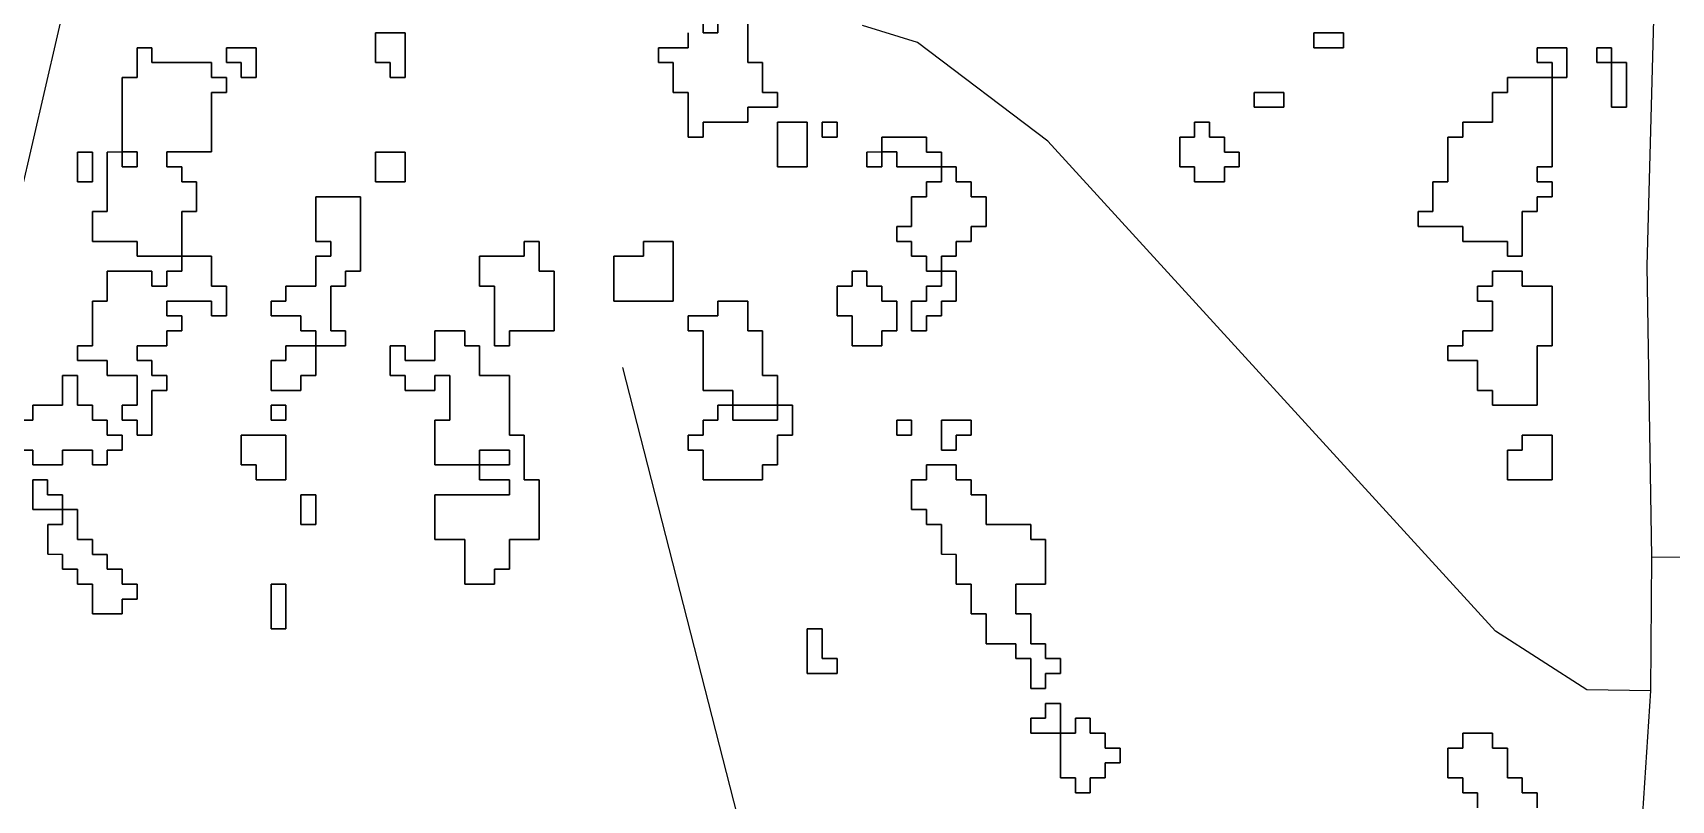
# Model space of a CAD drawing. Header units: metres. Extents: x 553506 to 563855, y 142925 to 150243.
# Drawn here: x 557246 to 557466, y 147877 to 147980 of the extents above; entities that cross this region are included whole.
import ezdxf

# ---------------------------------------------------------------- set-up
doc = ezdxf.new("R2010")
doc.units = ezdxf.units.M
doc.layers.add('C-FLOOD_ZONE_3', color=150, linetype='Continuous')
doc.layers.add('C-ROADS', color=33, linetype='Continuous')

msp = doc.modelspace()

# ---------------------------------------------------------------- linework, layer by layer
at = {"layer": 'C-FLOOD_ZONE_3'}
for points in [[(557334.0006, 147980.0006), (557334.0006, 147977.9994), (557332, 147977.999), (557330.001, 147977.999), (557330.001, 147976.001), (557332.0006, 147976.0006), (557332.001, 147972.001), (557334.0006, 147972.0006), (557334.001, 147970), (557334.001, 147966.001), (557335.999, 147966.001), (557335.9994, 147968.0006), (557341.999, 147968.001), (557341.9994, 147970.0006), (557344, 147970.001), (557345.999, 147970.001), (557345.999, 147970.001), (557345.999, 147971.999), (557343.9994, 147971.9994), (557343.999, 147975.999), (557341.9994, 147975.9994), (557341.999, 147981.999)], [(557341.999, 147981.999), (557341.9994, 147975.9994), (557343.999, 147975.999), (557343.9994, 147971.9994), (557345.999, 147971.999), (557345.999, 147970.001), (557344, 147970.001), (557341.9994, 147970.0006), (557341.999, 147968.001), (557335.9994, 147968.0006), (557335.999, 147966.001), (557334.001, 147966.001), (557334.001, 147966.001), (557334.001, 147970), (557334.0006, 147972.0006), (557332.001, 147972.001), (557332.0006, 147976.0006), (557330.001, 147976.001), (557330.001, 147977.999), (557332, 147977.999), (557334.0006, 147977.9994), (557334.0006, 147980.0006)], [(557338.001, 147981.999), (557338.0006, 147979.9994), (557335.9994, 147979.9994), (557335.999, 147981.999)], [(557335.999, 147981.999), (557335.9994, 147979.9994), (557338.0006, 147979.9994), (557338.001, 147981.999)], [(557244.001, 147924.001), (557246.0006, 147924.0006), (557246.001, 147922.001), (557249.999, 147922.001), (557249.9994, 147924.0006), (557252, 147924.001), (557254.0006, 147924.0006), (557254.0006, 147924.0006), (557254.001, 147922.001), (557255.999, 147922.001), (557255.9994, 147924.0006), (557257.999, 147924.001), (557257.999, 147925.999), (557255.9994, 147925.9994), (557255.999, 147927.999), (557253.9994, 147927.9994), (557253.999, 147929.999), (557251.9994, 147929.9994), (557251.999, 147933.999), (557250.001, 147933.999), (557250.001, 147932), (557250.0006, 147929.9994), (557246.001, 147929.999), (557246.0006, 147927.9994), (557244.001, 147927.999)], [(557244.001, 147927.999), (557246.0006, 147927.9994), (557246.001, 147929.999), (557250.0006, 147929.9994), (557250.001, 147932), (557250.001, 147933.999), (557251.999, 147933.999), (557251.9994, 147929.9994), (557253.999, 147929.999), (557253.9994, 147927.9994), (557255.999, 147927.999), (557255.9994, 147925.9994), (557257.999, 147925.999), (557257.999, 147924.001), (557255.9994, 147924.0006), (557255.999, 147922.001), (557254.001, 147922.001), (557254.0006, 147924.0006), (557252, 147924.001), (557249.9994, 147924.0006), (557249.999, 147922.001), (557246.001, 147922.001), (557246.0006, 147924.0006), (557246.0006, 147924.0006), (557244.001, 147924.001)], [(557447.9994, 147875.9994), (557447.999, 147877.999), (557445.9994, 147877.9994), (557445.999, 147879.999), (557443.9994, 147879.9994), (557443.999, 147882), (557443.999, 147883.999), (557441.9994, 147883.9994), (557441.999, 147885.999), (557438.001, 147885.999), (557438.0006, 147883.9994), (557436.001, 147883.999), (557436.001, 147880.001), (557438.0006, 147880.0006), (557438.001, 147878.001), (557440.0006, 147878.0006), (557440.001, 147876)], [(557440.001, 147876), (557440.0006, 147878.0006), (557438.001, 147878.001), (557438.0006, 147880.0006), (557438.0006, 147880.0006), (557436.001, 147880.001), (557436.001, 147883.999), (557438.0006, 147883.9994), (557438.001, 147885.999), (557441.999, 147885.999), (557441.9994, 147883.9994), (557443.999, 147883.999), (557443.999, 147882), (557443.9994, 147879.9994), (557445.999, 147879.999), (557445.9994, 147877.9994), (557447.999, 147877.999), (557447.9994, 147875.9994)]]:
    msp.add_lwpolyline(points, dxfattribs=at)
for points in [[(557295.999, 147974.001), (557295.999, 147979.999), (557292.001, 147979.999), (557292.001, 147976.001), (557294.0006, 147976.0006), (557294.001, 147974.001), (557295.999, 147974.001)], [(557292.001, 147979.999), (557295.999, 147979.999), (557295.999, 147974.001), (557294.001, 147974.001), (557294.0006, 147976.0006), (557292.001, 147976.001), (557292.001, 147979.999)], [(557418.001, 147978.001), (557421.999, 147978.001), (557421.999, 147979.999), (557418.001, 147979.999), (557418.001, 147978.001)], [(557418.001, 147978.001), (557418.001, 147979.999), (557421.999, 147979.999), (557421.999, 147978.001), (557418.001, 147978.001)], [(557254.001, 147952.001), (557260.0006, 147952.0006), (557260.001, 147950.001), (557266, 147950), (557265.9994, 147956.0006), (557267.999, 147956.001), (557267.999, 147959.999), (557265.9994, 147959.9994), (557265.999, 147961.999), (557263.9994, 147961.9994), (557263.9994, 147964.0006), (557269.999, 147964.001), (557269.9994, 147972.0006), (557271.999, 147972.001), (557271.999, 147973.999), (557269.9994, 147973.9994), (557269.999, 147975.999), (557261.9994, 147975.9994), (557261.999, 147977.999), (557260.001, 147977.999), (557260.0006, 147973.9994), (557258.001, 147973.999), (557258, 147964), (557256.001, 147963.999), (557256.0006, 147955.9994), (557254.001, 147955.999), (557254.001, 147952.001)], [(557261.999, 147977.999), (557261.9994, 147975.9994), (557269.999, 147975.999), (557269.9994, 147973.9994), (557271.999, 147973.999), (557271.999, 147972.001), (557269.9994, 147972.0006), (557269.999, 147964.001), (557263.9994, 147964.0006), (557263.9994, 147961.9994), (557265.999, 147961.999), (557265.9994, 147959.9994), (557267.999, 147959.999), (557267.999, 147956.001), (557265.9994, 147956.0006), (557266, 147950), (557260.001, 147950.001), (557260.0006, 147952.0006), (557254.001, 147952.001), (557254.001, 147955.999), (557256.0006, 147955.9994), (557256.001, 147963.999), (557258, 147964), (557258.001, 147973.999), (557260.0006, 147973.9994), (557260.001, 147977.999), (557261.999, 147977.999)], [(557275.999, 147974.001), (557275.999, 147977.999), (557272.001, 147977.999), (557272.001, 147976.001), (557274.0006, 147976.0006), (557274.001, 147974.001), (557275.999, 147974.001)], [(557272.001, 147977.999), (557275.999, 147977.999), (557275.999, 147974.001), (557274.001, 147974.001), (557274.0006, 147976.0006), (557272.001, 147976.001), (557272.001, 147977.999)], [(557448.001, 147977.999), (557448.001, 147976.001), (557450.0006, 147976.0006), (557450, 147974), (557451.999, 147974.001), (557451.999, 147977.999), (557448.001, 147977.999)], [(557448.001, 147977.999), (557451.999, 147977.999), (557451.999, 147974.001), (557450, 147974), (557450.0006, 147976.0006), (557448.001, 147976.001), (557448.001, 147977.999)], [(557456.001, 147976.001), (557458, 147976), (557457.999, 147977.999), (557456.001, 147977.999), (557456.001, 147976.001)], [(557457.999, 147977.999), (557458, 147976), (557456.001, 147976.001), (557456.001, 147977.999), (557457.999, 147977.999)], [(557458.001, 147970.001), (557459.999, 147970.001), (557459.999, 147975.999), (557458, 147976), (557458.001, 147970.001)], [(557458, 147976), (557459.999, 147975.999), (557459.999, 147970.001), (557458.001, 147970.001), (557458, 147976)], [(557448, 147973.999), (557444.001, 147973.999), (557444.0006, 147971.9994), (557442.001, 147971.999), (557442.001, 147970), (557442.0006, 147967.9994), (557440, 147967.999), (557438.001, 147967.999), (557438.0006, 147965.9994), (557436.001, 147965.999), (557436.001, 147964), (557436.0006, 147959.9994), (557434.001, 147959.999), (557434.0006, 147955.9994), (557432.001, 147955.999), (557432.001, 147954.001), (557438.0006, 147954.0006), (557438.001, 147952.001), (557442, 147952.001), (557444.0006, 147952.0006), (557444.001, 147950.001), (557445.999, 147950.001), (557445.9994, 147956.0006), (557447.999, 147956.001), (557447.9994, 147958.0006), (557449.999, 147958.001), (557449.999, 147959.999), (557447.9994, 147959.9994), (557447.9994, 147962.0006), (557449.999, 147962.001), (557449.999, 147970), (557450, 147974), (557448, 147973.999)], [(557432.001, 147955.999), (557434.0006, 147955.9994), (557434.001, 147959.999), (557436.0006, 147959.9994), (557436.001, 147964), (557436.001, 147965.999), (557438.0006, 147965.9994), (557438.001, 147967.999), (557440, 147967.999), (557442.0006, 147967.9994), (557442.001, 147970), (557442.001, 147971.999), (557444.0006, 147971.9994), (557444.001, 147973.999), (557448, 147973.999), (557450, 147974), (557449.999, 147970), (557449.999, 147962.001), (557447.9994, 147962.0006), (557447.9994, 147959.9994), (557449.999, 147959.999), (557449.999, 147958.001), (557447.9994, 147958.0006), (557447.999, 147956.001), (557445.9994, 147956.0006), (557445.999, 147950.001), (557444.001, 147950.001), (557444.0006, 147952.0006), (557442, 147952.001), (557438.001, 147952.001), (557438.0006, 147954.0006), (557432.001, 147954.001), (557432.001, 147955.999)], [(557410.001, 147970.001), (557413.999, 147970.001), (557413.999, 147971.999), (557410.001, 147971.999), (557410.001, 147970.001)], [(557410.001, 147971.999), (557413.999, 147971.999), (557413.999, 147970.001), (557410.001, 147970.001), (557410.001, 147971.999)], [(557349.999, 147962.001), (557349.999, 147967.999), (557346.001, 147967.999), (557346.001, 147962.001), (557349.999, 147962.001)], [(557349.999, 147967.999), (557349.999, 147962.001), (557346.001, 147962.001), (557346.001, 147967.999), (557349.999, 147967.999)], [(557352.001, 147966.001), (557353.999, 147966.001), (557353.999, 147967.999), (557352.001, 147967.999), (557352.001, 147966.001)], [(557352.001, 147966.001), (557352.001, 147967.999), (557353.999, 147967.999), (557353.999, 147966.001), (557352.001, 147966.001)], [(557400.001, 147962.001), (557402.0006, 147962.0006), (557402.001, 147960.001), (557405.999, 147960.001), (557405.9994, 147962.0006), (557407.999, 147962.001), (557407.999, 147963.999), (557405.9994, 147963.9994), (557405.999, 147965.999), (557403.9994, 147965.9994), (557403.999, 147967.999), (557402.001, 147967.999), (557402.0006, 147965.9994), (557400.001, 147965.999), (557400.001, 147962.001)], [(557407.999, 147962.001), (557405.9994, 147962.0006), (557405.999, 147960.001), (557402.001, 147960.001), (557402.0006, 147962.0006), (557400.001, 147962.001), (557400.001, 147965.999), (557402.0006, 147965.9994), (557402.001, 147967.999), (557403.999, 147967.999), (557403.9994, 147965.9994), (557405.999, 147965.999), (557405.9994, 147963.9994), (557407.999, 147963.999), (557407.999, 147962.001)], [(557362.0006, 147964.0006), (557362.001, 147962.001), (557368, 147962), (557367.999, 147963.999), (557365.9994, 147963.9994), (557365.999, 147965.999), (557360.001, 147965.999), (557360, 147964), (557362.0006, 147964.0006)], [(557360, 147964), (557360.001, 147965.999), (557365.999, 147965.999), (557365.9994, 147963.9994), (557367.999, 147963.999), (557368, 147962), (557362.001, 147962.001), (557362.0006, 147964.0006), (557360, 147964)], [(557253.999, 147960.001), (557253.999, 147963.999), (557252.001, 147963.999), (557252.001, 147960.001), (557253.999, 147960.001)], [(557252.001, 147963.999), (557253.999, 147963.999), (557253.999, 147960.001), (557252.001, 147960.001), (557252.001, 147963.999)], [(557260.0006, 147964.0006), (557260.0006, 147961.9994), (557257.9994, 147961.9994), (557258, 147964), (557260.0006, 147964.0006)], [(557257.9994, 147961.9994), (557260.0006, 147961.9994), (557260.0006, 147964.0006), (557258, 147964), (557257.9994, 147961.9994)], [(557295.999, 147963.999), (557294, 147963.999), (557292.001, 147963.999), (557292.001, 147962), (557292.001, 147960.001), (557295.999, 147960.001), (557295.999, 147963.999)], [(557292.001, 147963.999), (557294, 147963.999), (557295.999, 147963.999), (557295.999, 147960.001), (557292.001, 147960.001), (557292.001, 147962), (557292.001, 147963.999)], [(557359.999, 147962.001), (557360, 147964), (557358.001, 147963.999), (557358.001, 147962.001), (557359.999, 147962.001)], [(557359.999, 147962.001), (557358.001, 147962.001), (557358.001, 147963.999), (557360, 147964), (557359.999, 147962.001)], [(557368.0006, 147959.9994), (557366.001, 147959.999), (557366.0006, 147957.9994), (557364.001, 147957.999), (557364.0006, 147953.9994), (557362.001, 147953.999), (557362.001, 147952.001), (557364.0006, 147952.0006), (557364.001, 147950.001), (557366.0006, 147950.0006), (557366.001, 147948.001), (557368, 147948), (557367.9994, 147950.0006), (557369.999, 147950.001), (557369.9994, 147952.0006), (557371.999, 147952.001), (557371.9994, 147954.0006), (557373.999, 147954.001), (557373.999, 147957.999), (557371.9994, 147957.9994), (557371.999, 147959.999), (557369.9994, 147959.9994), (557369.999, 147961.999), (557368, 147962), (557368.0006, 147959.9994)], [(557369.9994, 147952.0006), (557369.999, 147950.001), (557367.9994, 147950.0006), (557368, 147948), (557366.001, 147948.001), (557366.0006, 147950.0006), (557364.001, 147950.001), (557364.0006, 147952.0006), (557362.001, 147952.001), (557362.001, 147953.999), (557364.0006, 147953.9994), (557364.001, 147957.999), (557366.0006, 147957.9994), (557366.001, 147959.999), (557368.0006, 147959.9994), (557368, 147962), (557369.999, 147961.999), (557369.9994, 147959.9994), (557371.999, 147959.999), (557371.9994, 147957.9994), (557373.999, 147957.999), (557373.999, 147954.001), (557371.9994, 147954.0006), (557371.999, 147952.001), (557369.9994, 147952.0006)], [(557284.0006, 147940.0006), (557284, 147938), (557287.999, 147938.001), (557287.999, 147939.999), (557285.9994, 147939.9994), (557285.9994, 147946.0006), (557287.999, 147946.001), (557287.9994, 147948.0006), (557289.999, 147948.001), (557289.999, 147957.999), (557286, 147957.999), (557284.001, 147957.999), (557284.001, 147952.001), (557286.0006, 147952.0006), (557286.0006, 147949.9994), (557284.001, 147949.999), (557284.0006, 147945.9994), (557280.001, 147945.999), (557280.0006, 147943.9994), (557278.001, 147943.999), (557278.001, 147942.001), (557280, 147942.001), (557282.0006, 147942.0006), (557282.001, 147940.001), (557284.0006, 147940.0006)], [(557287.999, 147939.999), (557287.999, 147938.001), (557284, 147938), (557284.0006, 147940.0006), (557282.001, 147940.001), (557282.0006, 147942.0006), (557280, 147942.001), (557278.001, 147942.001), (557278.001, 147943.999), (557280.0006, 147943.9994), (557280.001, 147945.999), (557284.0006, 147945.9994), (557284.001, 147949.999), (557286.0006, 147949.9994), (557286.0006, 147952.0006), (557284.001, 147952.001), (557284.001, 147957.999), (557286, 147957.999), (557289.999, 147957.999), (557289.999, 147948.001), (557287.9994, 147948.0006), (557287.999, 147946.001), (557285.9994, 147946.0006), (557285.9994, 147939.9994), (557287.999, 147939.999)], [(557266.0006, 147947.9994), (557264.001, 147947.999), (557264.0006, 147945.9994), (557261.9994, 147945.9994), (557261.999, 147947.999), (557256.001, 147947.999), (557256.0006, 147943.9994), (557254.001, 147943.999), (557254.0006, 147937.9994), (557252.001, 147937.999), (557252.001, 147936.001), (557256.0006, 147936.0006), (557256.001, 147934.001), (557258, 147934.001), (557260.0006, 147934.0006), (557260.001, 147932), (557260.0006, 147929.9994), (557258.001, 147929.999), (557258.001, 147928.001), (557260.0006, 147928.0006), (557260.001, 147926.001), (557261.999, 147926.001), (557261.9994, 147932.0006), (557263.999, 147932.001), (557263.999, 147933.999), (557261.9994, 147933.9994), (557261.999, 147935.999), (557259.9994, 147935.9994), (557259.9994, 147938.0006), (557263.999, 147938.001), (557263.9994, 147940.0006), (557265.999, 147940.001), (557265.999, 147941.999), (557263.9994, 147941.9994), (557263.9994, 147944.0006), (557270.0006, 147944.0006), (557270.001, 147942.001), (557271.999, 147942.001), (557271.999, 147945.999), (557269.9994, 147945.9994), (557269.999, 147949.999), (557266, 147950), (557266.0006, 147947.9994)], [(557261.9994, 147933.9994), (557263.999, 147933.999), (557263.999, 147932.001), (557261.9994, 147932.0006), (557261.999, 147926.001), (557260.001, 147926.001), (557260.0006, 147928.0006), (557258.001, 147928.001), (557258.001, 147929.999), (557260.0006, 147929.9994), (557260.001, 147932), (557260.0006, 147934.0006), (557258, 147934.001), (557256.001, 147934.001), (557256.0006, 147936.0006), (557252.001, 147936.001), (557252.001, 147937.999), (557254.0006, 147937.9994), (557254.001, 147943.999), (557256.0006, 147943.9994), (557256.001, 147947.999), (557261.999, 147947.999), (557261.9994, 147945.9994), (557264.0006, 147945.9994), (557264.001, 147947.999), (557266.0006, 147947.9994), (557266, 147950), (557269.999, 147949.999), (557269.9994, 147945.9994), (557271.999, 147945.999), (557271.999, 147942.001), (557270.001, 147942.001), (557270.0006, 147944.0006), (557263.9994, 147944.0006), (557263.9994, 147941.9994), (557265.999, 147941.999), (557265.999, 147940.001), (557263.9994, 147940.0006), (557263.999, 147938.001), (557259.9994, 147938.0006), (557259.9994, 147935.9994), (557261.999, 147935.999), (557261.9994, 147933.9994)], [(557309.9994, 147940.0006), (557315.999, 147940.001), (557315.999, 147947.999), (557313.9994, 147947.9994), (557313.999, 147951.999), (557312.001, 147951.999), (557312.0006, 147949.9994), (557308, 147949.999), (557306.001, 147949.999), (557306.001, 147946.001), (557308.0006, 147946.0006), (557308.001, 147944), (557308.001, 147942), (557308.001, 147938.001), (557309.999, 147938.001), (557309.9994, 147940.0006)], [(557308.001, 147938.001), (557308.001, 147942), (557308.001, 147944), (557308.0006, 147946.0006), (557306.001, 147946.001), (557306.001, 147949.999), (557308, 147949.999), (557312.0006, 147949.9994), (557312.001, 147951.999), (557313.999, 147951.999), (557313.9994, 147947.9994), (557315.999, 147947.999), (557315.999, 147940.001), (557309.9994, 147940.0006), (557309.999, 147938.001), (557308.001, 147938.001)], [(557324.001, 147944.001), (557330, 147944.001), (557331.999, 147944.001), (557331.999, 147951.999), (557330, 147951.999), (557328.001, 147951.999), (557328.0006, 147949.9994), (557324.001, 147949.999), (557324.001, 147944.001)], [(557330, 147951.999), (557331.999, 147951.999), (557331.999, 147944.001), (557330, 147944.001), (557324.001, 147944.001), (557324.001, 147949.999), (557328.0006, 147949.9994), (557328.001, 147951.999), (557330, 147951.999)], [(557357.9994, 147945.9994), (557357.999, 147947.999), (557356.001, 147947.999), (557356.0006, 147945.9994), (557354.001, 147945.999), (557354.001, 147942.001), (557356.0006, 147942.0006), (557356.001, 147938.001), (557359.999, 147938.001), (557359.9994, 147940.0006), (557361.999, 147940.001), (557361.999, 147942), (557361.999, 147943.999), (557359.9994, 147943.9994), (557359.999, 147945.999), (557357.9994, 147945.9994)], [(557354.001, 147945.999), (557356.0006, 147945.9994), (557356.001, 147947.999), (557357.999, 147947.999), (557357.9994, 147945.9994), (557359.999, 147945.999), (557359.9994, 147943.9994), (557361.999, 147943.999), (557361.999, 147942), (557361.999, 147940.001), (557359.9994, 147940.0006), (557359.999, 147938.001), (557356.001, 147938.001), (557356.0006, 147942.0006), (557354.001, 147942.001), (557354.001, 147945.999)], [(557368.0006, 147945.9994), (557366.001, 147945.999), (557366.0006, 147943.9994), (557364.001, 147943.999), (557364.001, 147942), (557364.001, 147940.001), (557365.999, 147940.001), (557365.9994, 147942.0006), (557367.999, 147942.001), (557367.9994, 147944.0006), (557369.999, 147944.001), (557369.999, 147947.999), (557368, 147948), (557368.0006, 147945.9994)], [(557365.9994, 147942.0006), (557365.999, 147940.001), (557364.001, 147940.001), (557364.001, 147942), (557364.001, 147943.999), (557366.0006, 147943.9994), (557366.001, 147945.999), (557368.0006, 147945.9994), (557368, 147948), (557369.999, 147947.999), (557369.999, 147944.001), (557367.9994, 147944.0006), (557367.999, 147942.001), (557365.9994, 147942.0006)], [(557449.999, 147944), (557449.999, 147945.999), (557445.9994, 147945.9994), (557445.999, 147947.999), (557444, 147947.999), (557442.001, 147947.999), (557442.0006, 147945.9994), (557440.001, 147945.999), (557440.001, 147944.001), (557442.0006, 147944.0006), (557442.0006, 147939.9994), (557438.001, 147939.999), (557438.0006, 147937.9994), (557436.001, 147937.999), (557436.001, 147936.001), (557438, 147936.001), (557440.0006, 147936.0006), (557440.001, 147934), (557440.001, 147932.001), (557442.0006, 147932.0006), (557442.001, 147930.001), (557446, 147930.001), (557447.999, 147930.001), (557447.9994, 147938.0006), (557449.999, 147938.001), (557449.999, 147944)], [(557442.0006, 147939.9994), (557442.0006, 147944.0006), (557440.001, 147944.001), (557440.001, 147945.999), (557442.0006, 147945.9994), (557442.001, 147947.999), (557444, 147947.999), (557445.999, 147947.999), (557445.9994, 147945.9994), (557449.999, 147945.999), (557449.999, 147944), (557449.999, 147938.001), (557447.9994, 147938.0006), (557447.999, 147930.001), (557446, 147930.001), (557442.001, 147930.001), (557442.0006, 147932.0006), (557440.001, 147932.001), (557440.001, 147934), (557440.0006, 147936.0006), (557438, 147936.001), (557436.001, 147936.001), (557436.001, 147937.999), (557438.0006, 147937.9994), (557438.001, 147939.999), (557442.0006, 147939.9994)], [(557345.9994, 147926.0006), (557347.999, 147926.001), (557347.999, 147929.999), (557346, 147930), (557345.999, 147932), (557345.999, 147933.999), (557343.9994, 147933.9994), (557343.999, 147939.999), (557341.9994, 147939.9994), (557341.999, 147943.999), (557338.001, 147943.999), (557338.0006, 147941.9994), (557336, 147941.999), (557334.001, 147941.999), (557334.001, 147940.001), (557336.0006, 147940.0006), (557336.001, 147932.001), (557340.0006, 147932.0006), (557340, 147930), (557338.001, 147929.999), (557338.0006, 147927.9994), (557336.001, 147927.999), (557336.0006, 147925.9994), (557334.001, 147925.999), (557334.001, 147924.001), (557336.0006, 147924.0006), (557336.001, 147920.001), (557342, 147920.001), (557343.999, 147920.001), (557343.9994, 147922.0006), (557345.999, 147922.001), (557345.9994, 147926.0006)], [(557341.999, 147943.999), (557341.9994, 147939.9994), (557343.999, 147939.999), (557343.9994, 147933.9994), (557345.999, 147933.999), (557345.999, 147932), (557346, 147930), (557344, 147930.001), (557340, 147930), (557340.0006, 147932.0006), (557336.001, 147932.001), (557336.0006, 147940.0006), (557334.001, 147940.001), (557334.001, 147941.999), (557336, 147941.999), (557338.0006, 147941.9994), (557338.001, 147943.999), (557341.999, 147943.999)], [(557309.9994, 147912.0006), (557313.999, 147912.001), (557313.999, 147919.999), (557311.9994, 147919.9994), (557311.999, 147925.999), (557309.9994, 147925.9994), (557309.999, 147933.999), (557305.9994, 147933.9994), (557305.999, 147937.999), (557303.9994, 147937.9994), (557303.999, 147939.999), (557300.001, 147939.999), (557300.001, 147938), (557300.0006, 147935.9994), (557295.9994, 147935.9994), (557295.999, 147937.999), (557294.001, 147937.999), (557294.001, 147934.001), (557296.0006, 147934.0006), (557296.001, 147932.001), (557299.999, 147932.001), (557299.9994, 147934.0006), (557302.0006, 147934.0006), (557302.0006, 147927.9994), (557300.001, 147927.999), (557300.001, 147922.001), (557306, 147922), (557306.001, 147920.001), (557310.0006, 147920.0006), (557310.0006, 147917.9994), (557300.001, 147917.999), (557300.001, 147912.001), (557304.0006, 147912.0006), (557304.001, 147910), (557304.001, 147908), (557304.001, 147906.001), (557306, 147906.001), (557307.999, 147906.001), (557307.9994, 147908.0006), (557309.999, 147908.001), (557309.9994, 147912.0006)], [(557311.9994, 147919.9994), (557313.999, 147919.999), (557313.999, 147912.001), (557309.9994, 147912.0006), (557309.999, 147908.001), (557307.9994, 147908.0006), (557307.999, 147906.001), (557306, 147906.001), (557304.001, 147906.001), (557304.001, 147908), (557304.001, 147910), (557304.0006, 147912.0006), (557300.001, 147912.001), (557300.001, 147917.999), (557310.0006, 147917.9994), (557310.0006, 147920.0006), (557306.001, 147920.001), (557306, 147922), (557300.001, 147922.001), (557300.001, 147927.999), (557302.0006, 147927.9994), (557302.0006, 147934.0006), (557299.9994, 147934.0006), (557299.999, 147932.001), (557296.001, 147932.001), (557296.0006, 147934.0006), (557294.001, 147934.001), (557294.001, 147937.999), (557295.999, 147937.999), (557295.9994, 147935.9994), (557300.0006, 147935.9994), (557300.001, 147938), (557300.001, 147939.999), (557303.999, 147939.999), (557303.9994, 147937.9994), (557305.999, 147937.999), (557305.9994, 147933.9994), (557309.999, 147933.999), (557309.9994, 147925.9994), (557311.999, 147925.999), (557311.9994, 147919.9994)], [(557280.001, 147937.999), (557280.0006, 147935.9994), (557278.001, 147935.999), (557278.001, 147932.001), (557281.999, 147932.001), (557281.9994, 147934.0006), (557283.999, 147934.001), (557284, 147938), (557280.001, 147937.999)], [(557278.001, 147932.001), (557278.001, 147935.999), (557280.0006, 147935.9994), (557280.001, 147937.999), (557284, 147938), (557283.999, 147934.001), (557281.9994, 147934.0006), (557281.999, 147932.001), (557278.001, 147932.001)], [(557279.999, 147928.001), (557279.999, 147929.999), (557278.001, 147929.999), (557278.001, 147928.001), (557279.999, 147928.001)], [(557278.001, 147928.001), (557278.001, 147929.999), (557279.999, 147929.999), (557279.999, 147928.001), (557278.001, 147928.001)], [(557347.999, 147929.999), (557347.999, 147926.001), (557345.9994, 147926.0006), (557345.999, 147922.001), (557343.9994, 147922.0006), (557343.999, 147920.001), (557342, 147920.001), (557336.001, 147920.001), (557336.0006, 147924.0006), (557334.001, 147924.001), (557334.001, 147925.999), (557336.0006, 147925.9994), (557336.001, 147927.999), (557338.0006, 147927.9994), (557338.001, 147929.999), (557340, 147930), (557339.9994, 147927.9994), (557344, 147927.999), (557346.0006, 147927.9994), (557346, 147930), (557347.999, 147929.999)], [(557340, 147930), (557344, 147930.001), (557346, 147930), (557346.0006, 147927.9994), (557344, 147927.999), (557339.9994, 147927.9994), (557340, 147930)], [(557276.001, 147920.001), (557279.999, 147920.001), (557279.999, 147925.999), (557274.001, 147925.999), (557274.001, 147922.001), (557276.0006, 147922.0006), (557276.001, 147920.001)], [(557274.001, 147925.999), (557279.999, 147925.999), (557279.999, 147920.001), (557276.001, 147920.001), (557276.0006, 147922.0006), (557274.001, 147922.001), (557274.001, 147925.999)], [(557362.001, 147927.999), (557362.001, 147926.001), (557363.999, 147926.001), (557363.999, 147927.999), (557362.001, 147927.999)], [(557362.001, 147927.999), (557363.999, 147927.999), (557363.999, 147926.001), (557362.001, 147926.001), (557362.001, 147927.999)], [(557369.9994, 147926.0006), (557371.999, 147926.001), (557371.999, 147927.999), (557370, 147927.999), (557368.001, 147927.999), (557368.001, 147924.001), (557369.999, 147924.001), (557369.9994, 147926.0006)], [(557368.001, 147924.001), (557368.001, 147927.999), (557370, 147927.999), (557371.999, 147927.999), (557371.999, 147926.001), (557369.9994, 147926.0006), (557369.999, 147924.001), (557368.001, 147924.001)], [(557444.001, 147920.001), (557449.999, 147920.001), (557449.999, 147922), (557449.999, 147925.999), (557446.001, 147925.999), (557446.0006, 147923.9994), (557444.001, 147923.999), (557444.001, 147920.001)], [(557449.999, 147925.999), (557449.999, 147922), (557449.999, 147920.001), (557444.001, 147920.001), (557444.001, 147923.999), (557446.0006, 147923.9994), (557446.001, 147925.999), (557449.999, 147925.999)], [(557305.9994, 147924.0006), (557310.0006, 147924.0006), (557310.0006, 147921.9994), (557306, 147922), (557305.9994, 147924.0006)], [(557310.0006, 147921.9994), (557310.0006, 147924.0006), (557305.9994, 147924.0006), (557306, 147922), (557310.0006, 147921.9994)], [(557383.999, 147895.999), (557381.9994, 147895.9994), (557381.999, 147897.999), (557379.9994, 147897.9994), (557379.999, 147901.999), (557377.9994, 147901.9994), (557377.9994, 147906.0006), (557381.999, 147906.001), (557381.999, 147908), (557381.999, 147911.999), (557379.9994, 147911.9994), (557379.999, 147913.999), (557373.9994, 147913.9994), (557373.999, 147917.999), (557371.9994, 147917.9994), (557371.999, 147919.999), (557369.9994, 147919.9994), (557369.999, 147921.999), (557366.001, 147921.999), (557366.0006, 147919.9994), (557364.001, 147919.999), (557364.001, 147918), (557364.001, 147916.001), (557366.0006, 147916.0006), (557366.001, 147914.001), (557368.0006, 147914.0006), (557368.001, 147912), (557368.001, 147910.001), (557370.0006, 147910.0006), (557370.001, 147908), (557370.001, 147906.001), (557372.0006, 147906.0006), (557372.001, 147902.001), (557374.0006, 147902.0006), (557374.001, 147900), (557374.001, 147898.001), (557376, 147898.001), (557378.0006, 147898.0006), (557378.001, 147896.001), (557380.0006, 147896.0006), (557380.001, 147892.001), (557381.999, 147892.001), (557381.9994, 147894.0006), (557383.999, 147894.001), (557383.999, 147895.999)], [(557380.001, 147892.001), (557380.0006, 147896.0006), (557378.001, 147896.001), (557378.0006, 147898.0006), (557376, 147898.001), (557374.001, 147898.001), (557374.001, 147900), (557374.0006, 147902.0006), (557372.001, 147902.001), (557372.0006, 147906.0006), (557370.001, 147906.001), (557370.001, 147908), (557370.0006, 147910.0006), (557368.001, 147910.001), (557368.001, 147912), (557368.0006, 147914.0006), (557366.001, 147914.001), (557366.0006, 147916.0006), (557364.001, 147916.001), (557364.001, 147918), (557364.001, 147919.999), (557366.0006, 147919.9994), (557366.001, 147921.999), (557369.999, 147921.999), (557369.9994, 147919.9994), (557371.999, 147919.999), (557371.9994, 147917.9994), (557373.999, 147917.999), (557373.9994, 147913.9994), (557379.999, 147913.999), (557379.9994, 147911.9994), (557381.999, 147911.999), (557381.999, 147908), (557381.999, 147906.001), (557377.9994, 147906.0006), (557377.9994, 147901.9994), (557379.999, 147901.999), (557379.9994, 147897.9994), (557381.999, 147897.999), (557381.9994, 147895.9994), (557383.999, 147895.999), (557383.999, 147894.001), (557381.9994, 147894.0006), (557381.999, 147892.001), (557380.001, 147892.001)], [(557247.999, 147919.999), (557246.001, 147919.999), (557246.001, 147916.001), (557250, 147916), (557249.999, 147917.999), (557247.9994, 147917.9994), (557247.999, 147919.999)], [(557250, 147916), (557246.001, 147916.001), (557246.001, 147919.999), (557247.999, 147919.999), (557247.9994, 147917.9994), (557249.999, 147917.999), (557250, 147916)], [(557283.999, 147914.001), (557283.999, 147917.999), (557282.001, 147917.999), (557282.001, 147914.001), (557283.999, 147914.001)], [(557283.999, 147914.001), (557282.001, 147914.001), (557282.001, 147917.999), (557283.999, 147917.999), (557283.999, 147914.001)], [(557250.0006, 147913.9994), (557248.001, 147913.999), (557248.001, 147910.001), (557250.0006, 147910.0006), (557250.001, 147908.001), (557252.0006, 147908.0006), (557252.001, 147906.001), (557254.0006, 147906.0006), (557254.001, 147902.001), (557257.999, 147902.001), (557257.9994, 147904.0006), (557259.999, 147904.001), (557259.999, 147905.999), (557257.9994, 147905.9994), (557257.999, 147907.999), (557255.9994, 147907.9994), (557255.999, 147909.999), (557253.9994, 147909.9994), (557253.999, 147911.999), (557251.9994, 147911.9994), (557251.999, 147914), (557251.999, 147915.999), (557250, 147916), (557250.0006, 147913.9994)], [(557252.0006, 147908.0006), (557250.001, 147908.001), (557250.0006, 147910.0006), (557248.001, 147910.001), (557248.001, 147913.999), (557250.0006, 147913.9994), (557250, 147916), (557251.999, 147915.999), (557251.999, 147914), (557251.9994, 147911.9994), (557253.999, 147911.999), (557253.9994, 147909.9994), (557255.999, 147909.999), (557255.9994, 147907.9994), (557257.999, 147907.999), (557257.9994, 147905.9994), (557259.999, 147905.999), (557259.999, 147904.001), (557257.9994, 147904.0006), (557257.999, 147902.001), (557254.001, 147902.001), (557254.0006, 147906.0006), (557252.001, 147906.001), (557252.0006, 147908.0006)], [(557278.001, 147905.999), (557278.001, 147902), (557278.001, 147900.001), (557279.999, 147900.001), (557279.999, 147905.999), (557278.001, 147905.999)], [(557278.001, 147902), (557278.001, 147905.999), (557279.999, 147905.999), (557279.999, 147900.001), (557278.001, 147900.001), (557278.001, 147902)], [(557351.9994, 147895.9994), (557351.999, 147899.999), (557350.001, 147899.999), (557350.001, 147894.001), (557353.999, 147894.001), (557353.999, 147895.999), (557351.9994, 147895.9994)], [(557353.999, 147894.001), (557350.001, 147894.001), (557350.001, 147899.999), (557351.999, 147899.999), (557351.9994, 147895.9994), (557353.999, 147895.999), (557353.999, 147894.001)], [(557382.0006, 147887.9994), (557380.001, 147887.999), (557380.001, 147886.001), (557382, 147886.001), (557384, 147886), (557383.999, 147889.999), (557382.001, 147889.999), (557382.0006, 147887.9994)], [(557383.999, 147889.999), (557384, 147886), (557382, 147886.001), (557380.001, 147886.001), (557380.001, 147887.999), (557382.0006, 147887.9994), (557382.001, 147889.999), (557383.999, 147889.999)], [(557384.001, 147884), (557384.001, 147882), (557384.001, 147880.001), (557386.0006, 147880.0006), (557386.001, 147878.001), (557387.999, 147878.001), (557387.9994, 147880.0006), (557389.999, 147880.001), (557389.9994, 147882.0006), (557391.999, 147882.001), (557391.999, 147883.999), (557389.9994, 147883.9994), (557389.999, 147885.999), (557387.9994, 147885.9994), (557387.999, 147887.999), (557386.001, 147887.999), (557386.0006, 147885.9994), (557384, 147886), (557384.001, 147884)], [(557389.9994, 147883.9994), (557391.999, 147883.999), (557391.999, 147882.001), (557389.9994, 147882.0006), (557389.999, 147880.001), (557387.9994, 147880.0006), (557387.999, 147878.001), (557386.001, 147878.001), (557386.0006, 147880.0006), (557384.001, 147880.001), (557384.001, 147882), (557384.001, 147884), (557384, 147886), (557386.0006, 147885.9994), (557386.001, 147887.999), (557387.999, 147887.999), (557387.9994, 147885.9994), (557389.999, 147885.999), (557389.9994, 147883.9994)]]:
    msp.add_lwpolyline(points, close=True, dxfattribs=at)
at = {"layer": 'C-ROADS'}
for points in [[(557234.9557, 147829.1181), (557267.2822, 147816.1178), (557301.1443, 147809.5977), (557331.1458, 147806.5545), (557354.8998, 147810.4987), (557428.68, 147830.2666), (557442.7697, 147839.0792), (557454.1669, 147852.7063), (557461.9299, 147871.0857), (557463.2695, 147891.6945), (557463.3762, 147909.65), (557462.7726, 147948.719), (557464.3791, 148008.2789), (557466.5595, 148070.5497), (557468.193, 148092.5142), (557473.3566, 148111.7489), (557483.9295, 148135.8239), (557508.5931, 148170.9155), (557521.6058, 148190.6469)], [(557173.0794, 147959.4893), (557127.3114, 147986.1691), (557118.6922, 147993.9188), (557114.494, 148005.0091), (557116.9459, 148018.551), (557139.672, 148049.2074), (557151.8304, 148053.2745), (557172.4583, 148047.1722), (557243.5866, 148017.3739), (557250.1948, 148010.4644), (557254.0657, 148002.7699), (557252.5955, 147993.9324), (557242.642, 147950.9564), (557236.2384, 147942.0458), (557226.559, 147937.3755), (557215.5625, 147937.5954), (557173.0794, 147959.4893)], [(557463.2695, 147891.6945), (557454.66, 147891.809), (557442.3938, 147899.6912), (557382.3043, 147965.4402), (557364.798, 147978.7046), (557357.402, 147980.971)], [(557354.8998, 147810.4987), (557346.3403, 147852.5627), (557325.2087, 147935.0987)], [(557463.3762, 147909.65), (557485.5094, 147909.4382), (557504.0798, 147907.3143), (557529.7741, 147894.9359), (557555.0495, 147875.4773), (557569.1658, 147869.5108), (557583.2919, 147867.3287), (557613.648, 147870.4973), (557622.7428, 147870.5204), (557631.4164, 147865.8116), (557635.7487, 147856.7737), (557639.8811, 147824.1791)]]:
    msp.add_lwpolyline(points, dxfattribs=at)

doc.saveas('drawing.dxf')
